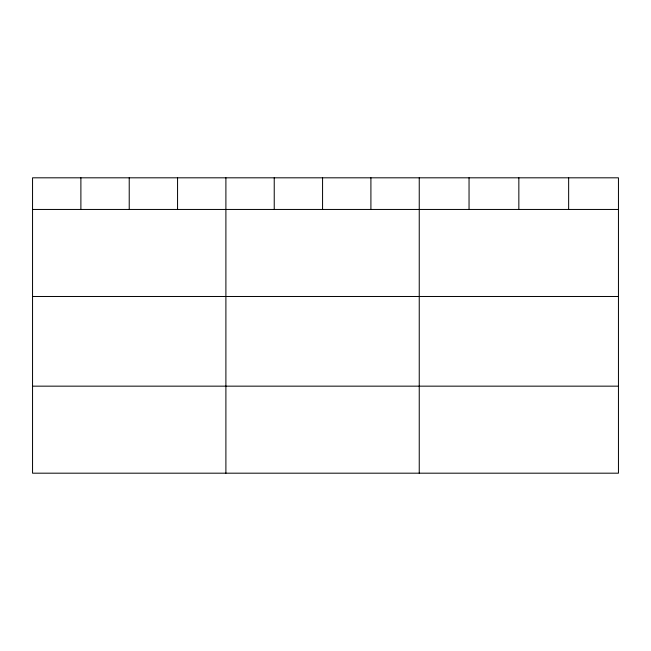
<?xml version="1.0" encoding="UTF-8"?>
<svg xmlns="http://www.w3.org/2000/svg" width="651" height="651" viewBox="0 0 651 651"><rect width="100%" height="100%" fill="white"/><g stroke="black" fill="none" stroke-linecap="round" stroke-linejoin="round"><path stroke-width="0.98" d="M618.45 209.451L618.45 473.187L32.55 473.187L32.55 177.813L618.45 177.813L618.45 209.451L32.55 209.451M32.55 296.482L618.45 296.482M32.55 386.157L618.45 386.157M568.648 177.813L568.648 209.451M518.847 177.813L518.847 209.451M469.045 177.813L469.045 209.451M419.244 177.813L419.244 473.187M370.907 177.813L370.907 209.451M322.57 177.813L322.57 209.451M274.234 177.813L274.234 209.451M225.897 177.813L225.897 473.187M177.56 177.813L177.56 209.451M129.224 177.813L129.224 209.451M80.887 177.813L80.887 209.451"/></g></svg>
